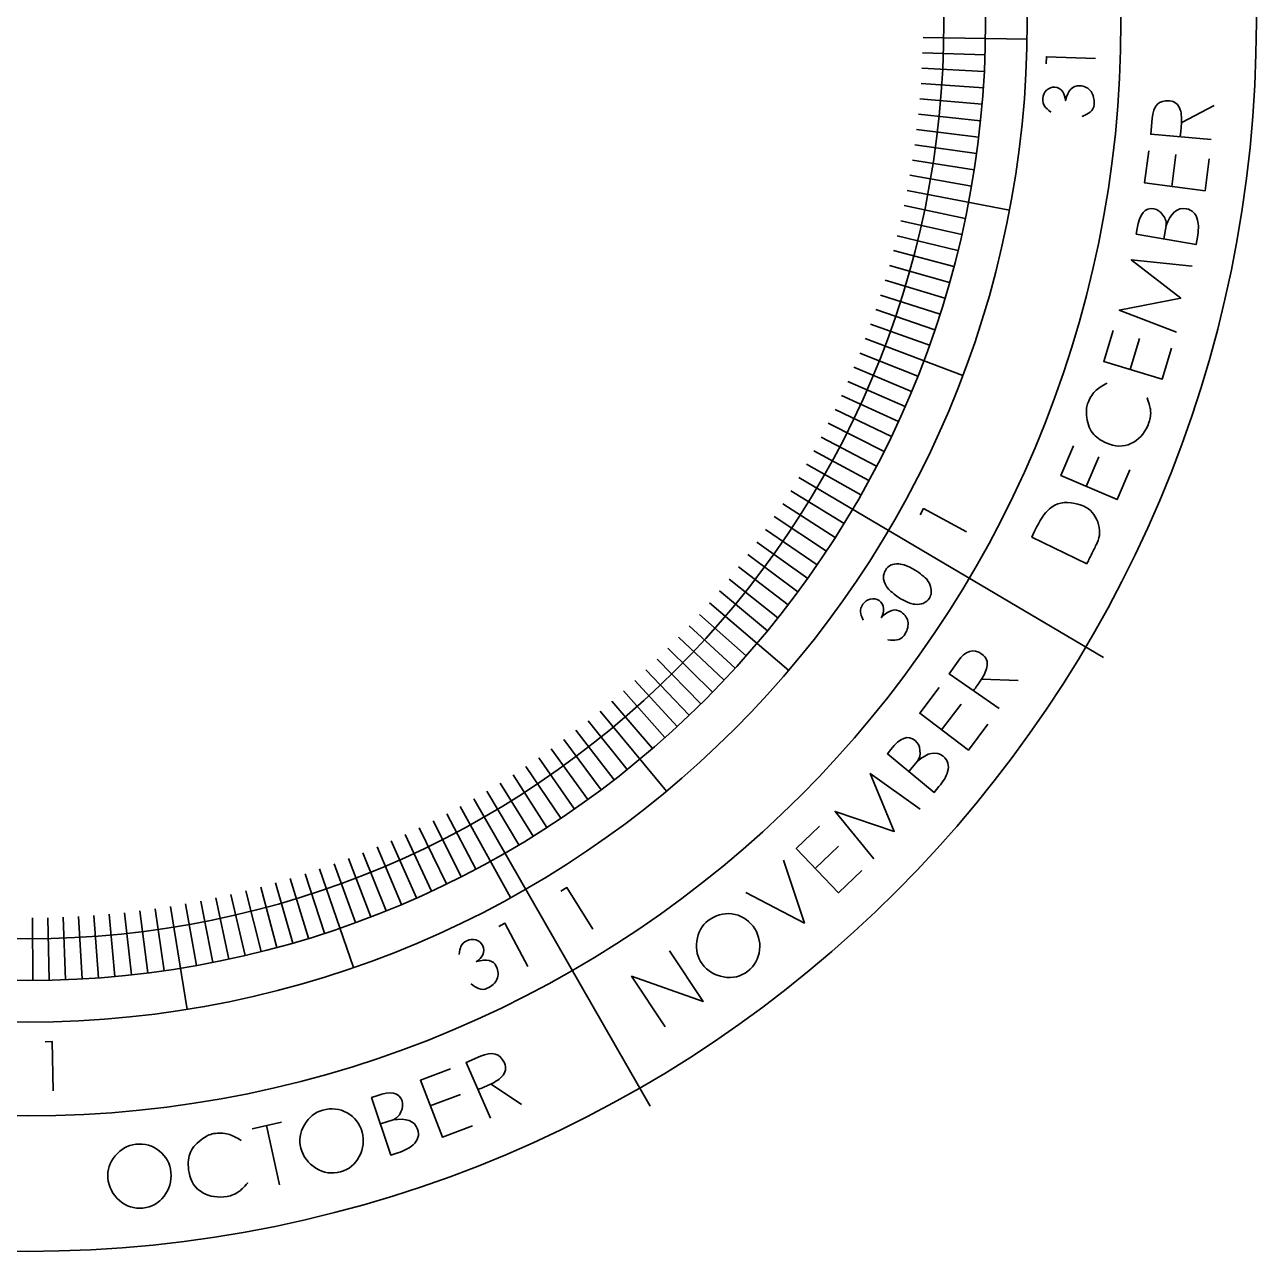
# Model space of a CAD drawing. Header units: inches. Extents: x 1 to 7, y 1 to 7.
# Drawn here: x 3.993 to 6.95, y 1.05 to 3.994 of the extents above; entities that cross this region are included whole.
import ezdxf

# ---------------------------------------------------------------- set-up
doc = ezdxf.new("R2010")
doc.units = ezdxf.units.IN
doc.header["$MEASUREMENT"] = 0
doc.layers.add('Layer 1', color=7, linetype='Continuous')

# ---------------------------------------------------------------- blocks, each defined once
blk = doc.blocks.new('block 58')
at = {"layer": 'Layer 1', "color": 1, "lineweight": 35, "true_color": 0xff0000}
blk.add_lwpolyline([(4.0419, 1.5528), (4.0591, 1.5532), (4.0618, 1.4355)], dxfattribs=at)
blk = doc.blocks.new('block 57')
at = {"layer": 'Layer 1'}
blk.add_blockref('block 58', (0, 0), dxfattribs=at)
blk = doc.blocks.new('block 60')
at = {"layer": 'Layer 1', "color": 1, "lineweight": 35, "true_color": 0xff0000}
blk.add_lwpolyline([(5.131, 1.8295), (5.1462, 1.8375), (5.2013, 1.7335)], dxfattribs=at)
blk = doc.blocks.new('block 59')
at = {"layer": 'Layer 1'}
blk.add_blockref('block 60', (0, 0), dxfattribs=at)
blk = doc.blocks.new('block 62')
at = {"layer": 'Layer 1', "color": 1, "lineweight": 35, "true_color": 0xff0000}
blk.add_open_spline([(5.0363, 1.7621), (5.0363, 1.7621), (5.0363, 1.7621), (5.0363, 1.7621), (5.0374, 1.7713), (5.0387, 1.7778), (5.0404, 1.7815), (5.0404, 1.7815), (5.0404, 1.7815), (5.0404, 1.7815), (5.0404, 1.7815), (5.0404, 1.7815), (5.0404, 1.7815), (5.043, 1.7874), (5.0478, 1.792), (5.0547, 1.7953), (5.0547, 1.7953), (5.0547, 1.7953), (5.0547, 1.7953), (5.0547, 1.7953), (5.0547, 1.7953), (5.0547, 1.7953), (5.0616, 1.7986), (5.0689, 1.7993), (5.0763, 1.7972), (5.0763, 1.7972), (5.0763, 1.7972), (5.0763, 1.7972), (5.0763, 1.7972), (5.0763, 1.7972), (5.0763, 1.7972), (5.084, 1.795), (5.0895, 1.7904), (5.0929, 1.7835), (5.0929, 1.7835), (5.0929, 1.7835), (5.0929, 1.7835), (5.0929, 1.7835), (5.0929, 1.7835), (5.0929, 1.7835), (5.0962, 1.7765), (5.0961, 1.7693), (5.0926, 1.7618), (5.0926, 1.7618), (5.0926, 1.7618), (5.0926, 1.7618), (5.0926, 1.7618), (5.0926, 1.7618), (5.0926, 1.7618), (5.0895, 1.7553), (5.0845, 1.7498), (5.0775, 1.7453), (5.0775, 1.7453), (5.0775, 1.7453), (5.0775, 1.7453), (5.0775, 1.7453), (5.0775, 1.7453), (5.0775, 1.7453), (5.1023, 1.7525), (5.1182, 1.7487), (5.1253, 1.7339), (5.1253, 1.7339), (5.1253, 1.7339), (5.1253, 1.7339), (5.1253, 1.7339), (5.1253, 1.7339), (5.1253, 1.7339), (5.1307, 1.7226), (5.1312, 1.7122), (5.1268, 1.7027), (5.1268, 1.7027), (5.1268, 1.7027), (5.1268, 1.7027), (5.1268, 1.7027), (5.1268, 1.7027), (5.1268, 1.7027), (5.1228, 1.6938), (5.115, 1.6867), (5.1036, 1.6812), (5.1036, 1.6812), (5.1036, 1.6812), (5.1036, 1.6812), (5.1036, 1.6812), (5.1036, 1.6812), (5.1036, 1.6812), (5.0971, 1.6781), (5.0902, 1.6778), (5.0829, 1.6805), (5.0829, 1.6805), (5.0829, 1.6805), (5.0829, 1.6805), (5.0829, 1.6805), (5.0829, 1.6805), (5.0829, 1.6805), (5.0781, 1.6823), (5.072, 1.686), (5.0648, 1.6916), (5.0648, 1.6916), (5.0648, 1.6916), (5.0648, 1.6916)], degree=3, knots=[0, 0, 0, 0, 1, 1, 1, 2, 2, 2, 3, 3, 3, 4, 4, 4, 5, 5, 5, 6, 6, 6, 7, 7, 7, 8, 8, 8, 9, 9, 9, 10, 10, 10, 11, 11, 11, 12, 12, 12, 13, 13, 13, 14, 14, 14, 15, 15, 15, 16, 16, 16, 17, 17, 17, 18, 18, 18, 19, 19, 19, 20, 20, 20, 21, 21, 21, 22, 22, 22, 23, 23, 23, 24, 24, 24, 25, 25, 25, 26, 26, 26, 27, 27, 27, 28, 28, 28, 29, 29, 29, 30, 30, 30, 31, 31, 31, 32, 32, 32, 33, 33, 33, 33], dxfattribs=at)
blk = doc.blocks.new('block 61')
at = {"layer": 'Layer 1'}
blk.add_blockref('block 62', (0, 0), dxfattribs=at)
blk = doc.blocks.new('block 64')
at = {"layer": 'Layer 1', "color": 1, "lineweight": 35, "true_color": 0xff0000}
blk.add_lwpolyline([(5.2801, 1.9139), (5.2947, 1.923), (5.3569, 1.8231)], dxfattribs=at)
blk = doc.blocks.new('block 63')
at = {"layer": 'Layer 1'}
blk.add_blockref('block 64', (0, 0), dxfattribs=at)
blk = doc.blocks.new('block 66')
at = {"layer": 'Layer 1', "color": 1, "lineweight": 35, "true_color": 0xff0000}
blk.add_open_spline([(6.1497, 2.6049), (6.1497, 2.6049), (6.1497, 2.6049), (6.1497, 2.6049), (6.1446, 2.6027), (6.1381, 2.6019), (6.13, 2.6026), (6.13, 2.6026), (6.13, 2.6026), (6.13, 2.6026), (6.13, 2.6026), (6.13, 2.6026), (6.13, 2.6026), (6.1257, 2.6029), (6.1216, 2.6038), (6.1177, 2.6054), (6.1177, 2.6054), (6.1177, 2.6054), (6.1177, 2.6054), (6.1177, 2.6054), (6.1177, 2.6054), (6.1177, 2.6054), (6.1169, 2.6057), (6.113, 2.6075), (6.106, 2.6108), (6.106, 2.6108), (6.106, 2.6108), (6.106, 2.6108), (6.106, 2.6108), (6.106, 2.6108), (6.106, 2.6108), (6.0969, 2.615), (6.0885, 2.6204), (6.0807, 2.6269), (6.0807, 2.6269), (6.0807, 2.6269), (6.0807, 2.6269), (6.0807, 2.6269), (6.0807, 2.6269), (6.0807, 2.6269), (6.0739, 2.6326), (6.0701, 2.6358), (6.0693, 2.6366), (6.0693, 2.6366), (6.0693, 2.6366), (6.0693, 2.6366), (6.0693, 2.6366), (6.0693, 2.6366), (6.0693, 2.6366), (6.0657, 2.6401), (6.0628, 2.644), (6.0605, 2.6485), (6.0605, 2.6485), (6.0605, 2.6485), (6.0605, 2.6485), (6.0605, 2.6485), (6.0605, 2.6485), (6.0605, 2.6485), (6.0583, 2.6528), (6.0568, 2.656), (6.0561, 2.6579), (6.0561, 2.6579), (6.0561, 2.6579), (6.0561, 2.6579), (6.0561, 2.6579), (6.0561, 2.6579), (6.0561, 2.6579), (6.0551, 2.6611), (6.0546, 2.6644), (6.0547, 2.668), (6.0547, 2.668), (6.0547, 2.668), (6.0547, 2.668), (6.0547, 2.668), (6.0547, 2.668), (6.0547, 2.668), (6.055, 2.6736), (6.0565, 2.6789), (6.0594, 2.6839), (6.0594, 2.6839), (6.0594, 2.6839), (6.0594, 2.6839), (6.0594, 2.6839), (6.0594, 2.6839), (6.0594, 2.6839), (6.063, 2.69), (6.0676, 2.6944), (6.0734, 2.6972), (6.0734, 2.6972), (6.0734, 2.6972), (6.0734, 2.6972), (6.0734, 2.6972), (6.0734, 2.6972), (6.0734, 2.6972), (6.0777, 2.6992), (6.0838, 2.7001), (6.0916, 2.6997), (6.0916, 2.6997), (6.0916, 2.6997), (6.0916, 2.6997), (6.0916, 2.6997), (6.0916, 2.6997), (6.0916, 2.6997), (6.096, 2.6995), (6.1022, 2.698), (6.11, 2.6951), (6.11, 2.6951), (6.11, 2.6951), (6.11, 2.6951), (6.11, 2.6951), (6.11, 2.6951), (6.11, 2.6951), (6.1146, 2.6935), (6.1209, 2.6902), (6.1291, 2.6853), (6.1291, 2.6853), (6.1291, 2.6853), (6.1291, 2.6853), (6.1291, 2.6853), (6.1291, 2.6853), (6.1291, 2.6853), (6.1367, 2.6809), (6.1427, 2.6767), (6.1472, 2.6729), (6.1472, 2.6729), (6.1472, 2.6729), (6.1472, 2.6729), (6.1472, 2.6729), (6.1472, 2.6729), (6.1472, 2.6729), (6.1533, 2.6679), (6.1576, 2.6639), (6.1599, 2.6611), (6.1599, 2.6611), (6.1599, 2.6611), (6.1599, 2.6611), (6.1599, 2.6611), (6.1599, 2.6611), (6.1599, 2.6611), (6.1635, 2.6568), (6.1661, 2.6516), (6.1677, 2.6456), (6.1677, 2.6456), (6.1677, 2.6456), (6.1677, 2.6456), (6.1677, 2.6456), (6.1677, 2.6456), (6.1677, 2.6456), (6.1694, 2.64), (6.17, 2.6351), (6.1695, 2.6311), (6.1695, 2.6311), (6.1695, 2.6311), (6.1695, 2.6311), (6.1695, 2.6311), (6.1695, 2.6311), (6.1695, 2.6311), (6.169, 2.6258), (6.1674, 2.6212), (6.1649, 2.6173), (6.1649, 2.6173), (6.1649, 2.6173), (6.1649, 2.6173), (6.1649, 2.6173), (6.1649, 2.6173), (6.1649, 2.6173), (6.1617, 2.6122), (6.1566, 2.6081), (6.1497, 2.6049)], degree=3, knots=[0, 0, 0, 0, 1, 1, 1, 2, 2, 2, 3, 3, 3, 4, 4, 4, 5, 5, 5, 6, 6, 6, 7, 7, 7, 8, 8, 8, 9, 9, 9, 10, 10, 10, 11, 11, 11, 12, 12, 12, 13, 13, 13, 14, 14, 14, 15, 15, 15, 16, 16, 16, 17, 17, 17, 18, 18, 18, 19, 19, 19, 20, 20, 20, 21, 21, 21, 22, 22, 22, 23, 23, 23, 24, 24, 24, 25, 25, 25, 26, 26, 26, 27, 27, 27, 28, 28, 28, 29, 29, 29, 30, 30, 30, 31, 31, 31, 32, 32, 32, 33, 33, 33, 34, 34, 34, 35, 35, 35, 36, 36, 36, 37, 37, 37, 38, 38, 38, 39, 39, 39, 40, 40, 40, 41, 41, 41, 42, 42, 42, 43, 43, 43, 44, 44, 44, 45, 45, 45, 46, 46, 46, 47, 47, 47, 48, 48, 48, 49, 49, 49, 50, 50, 50, 51, 51, 51, 52, 52, 52, 53, 53, 53, 54, 54, 54, 55, 55, 55, 56, 56, 56, 56], dxfattribs=at)
blk = doc.blocks.new('block 65')
at = {"layer": 'Layer 1'}
blk.add_blockref('block 66', (0, 0), dxfattribs=at)
blk = doc.blocks.new('block 68')
at = {"layer": 'Layer 1', "color": 1, "lineweight": 35, "true_color": 0xff0000}
blk.add_open_spline([(6.0057, 2.5649), (6.0057, 2.5649), (6.0057, 2.5649), (6.0057, 2.5649), (6.0021, 2.5735), (6.0001, 2.5798), (5.9997, 2.5839), (5.9997, 2.5839), (5.9997, 2.5839), (5.9997, 2.5839), (5.9997, 2.5839), (5.9997, 2.5839), (5.9997, 2.5839), (5.999, 2.5903), (6.0009, 2.5966), (6.0053, 2.6029), (6.0053, 2.6029), (6.0053, 2.6029), (6.0053, 2.6029), (6.0053, 2.6029), (6.0053, 2.6029), (6.0053, 2.6029), (6.0097, 2.6093), (6.0157, 2.6134), (6.0232, 2.6152), (6.0232, 2.6152), (6.0232, 2.6152), (6.0232, 2.6152), (6.0232, 2.6152), (6.0232, 2.6152), (6.0232, 2.6152), (6.031, 2.6171), (6.038, 2.6159), (6.0443, 2.6115), (6.0443, 2.6115), (6.0443, 2.6115), (6.0443, 2.6115), (6.0443, 2.6115), (6.0443, 2.6115), (6.0443, 2.6115), (6.0507, 2.607), (6.0542, 2.6007), (6.0547, 2.5925), (6.0547, 2.5925), (6.0547, 2.5925), (6.0547, 2.5925), (6.0547, 2.5925), (6.0547, 2.5925), (6.0547, 2.5925), (6.0553, 2.5853), (6.0537, 2.578), (6.0499, 2.5707), (6.0499, 2.5707), (6.0499, 2.5707), (6.0499, 2.5707), (6.0499, 2.5707), (6.0499, 2.5707), (6.0499, 2.5707), (6.0678, 2.5892), (6.0835, 2.5937), (6.097, 2.5843), (6.097, 2.5843), (6.097, 2.5843), (6.097, 2.5843), (6.097, 2.5843), (6.097, 2.5843), (6.097, 2.5843), (6.1073, 2.5772), (6.1128, 2.5684), (6.1137, 2.558), (6.1137, 2.558), (6.1137, 2.558), (6.1137, 2.558), (6.1137, 2.558), (6.1137, 2.558), (6.1137, 2.558), (6.1146, 2.5483), (6.1114, 2.5382), (6.1041, 2.5278), (6.1041, 2.5278), (6.1041, 2.5278), (6.1041, 2.5278), (6.1041, 2.5278), (6.1041, 2.5278), (6.1041, 2.5278), (6.1, 2.5219), (6.0941, 2.5183), (6.0865, 2.517), (6.0865, 2.517), (6.0865, 2.517), (6.0865, 2.517), (6.0865, 2.517), (6.0865, 2.517), (6.0865, 2.517), (6.0814, 2.5162), (6.0743, 2.5164), (6.0653, 2.5177), (6.0653, 2.5177), (6.0653, 2.5177), (6.0653, 2.5177)], degree=3, knots=[0, 0, 0, 0, 1, 1, 1, 2, 2, 2, 3, 3, 3, 4, 4, 4, 5, 5, 5, 6, 6, 6, 7, 7, 7, 8, 8, 8, 9, 9, 9, 10, 10, 10, 11, 11, 11, 12, 12, 12, 13, 13, 13, 14, 14, 14, 15, 15, 15, 16, 16, 16, 17, 17, 17, 18, 18, 18, 19, 19, 19, 20, 20, 20, 21, 21, 21, 22, 22, 22, 23, 23, 23, 24, 24, 24, 25, 25, 25, 26, 26, 26, 27, 27, 27, 28, 28, 28, 29, 29, 29, 30, 30, 30, 31, 31, 31, 32, 32, 32, 33, 33, 33, 33], dxfattribs=at)
blk = doc.blocks.new('block 67')
at = {"layer": 'Layer 1'}
blk.add_blockref('block 68', (0, 0), dxfattribs=at)
blk = doc.blocks.new('block 70')
at = {"layer": 'Layer 1', "color": 1, "lineweight": 35, "true_color": 0xff0000}
blk.add_lwpolyline([(6.1428, 2.8173), (6.1511, 2.8324), (6.2544, 2.7762)], dxfattribs=at)
blk = doc.blocks.new('block 69')
at = {"layer": 'Layer 1'}
blk.add_blockref('block 70', (0, 0), dxfattribs=at)
blk = doc.blocks.new('block 72')
at = {"layer": 'Layer 1', "color": 1, "lineweight": 35, "true_color": 0xff0000}
blk.add_lwpolyline([(6.4455, 3.8996), (6.4461, 3.9167), (6.5637, 3.9126)], dxfattribs=at)
blk = doc.blocks.new('block 71')
at = {"layer": 'Layer 1'}
blk.add_blockref('block 72', (0, 0), dxfattribs=at)
blk = doc.blocks.new('block 74')
at = {"layer": 'Layer 1', "color": 1, "lineweight": 35, "true_color": 0xff0000}
blk.add_open_spline([(6.4567, 3.7838), (6.4567, 3.7838), (6.4567, 3.7838), (6.4567, 3.7838), (6.4492, 3.7894), (6.4443, 3.7938), (6.4419, 3.7971), (6.4419, 3.7971), (6.4419, 3.7971), (6.4419, 3.7971), (6.4419, 3.7971), (6.4419, 3.7971), (6.4419, 3.7971), (6.4381, 3.8023), (6.4365, 3.8087), (6.4371, 3.8163), (6.4371, 3.8163), (6.4371, 3.8163), (6.4371, 3.8163), (6.4371, 3.8163), (6.4371, 3.8163), (6.4371, 3.8163), (6.4376, 3.824), (6.4407, 3.8306), (6.4462, 3.836), (6.4462, 3.836), (6.4462, 3.836), (6.4462, 3.836), (6.4462, 3.836), (6.4462, 3.836), (6.4462, 3.836), (6.452, 3.8416), (6.4587, 3.8441), (6.4663, 3.8435), (6.4663, 3.8435), (6.4663, 3.8435), (6.4663, 3.8435), (6.4663, 3.8435), (6.4663, 3.8435), (6.4663, 3.8435), (6.4741, 3.843), (6.4803, 3.8393), (6.485, 3.8325), (6.485, 3.8325), (6.485, 3.8325), (6.485, 3.8325), (6.485, 3.8325), (6.485, 3.8325), (6.485, 3.8325), (6.4891, 3.8266), (6.4914, 3.8195), (6.4918, 3.8112), (6.4918, 3.8112), (6.4918, 3.8112), (6.4918, 3.8112), (6.4918, 3.8112), (6.4918, 3.8112), (6.4918, 3.8112), (6.4979, 3.8363), (6.5091, 3.8482), (6.5255, 3.847), (6.5255, 3.847), (6.5255, 3.847), (6.5255, 3.847), (6.5255, 3.847), (6.5255, 3.847), (6.5255, 3.847), (6.538, 3.846), (6.5472, 3.8413), (6.5533, 3.8328), (6.5533, 3.8328), (6.5533, 3.8328), (6.5533, 3.8328), (6.5533, 3.8328), (6.5533, 3.8328), (6.5533, 3.8328), (6.559, 3.8248), (6.5613, 3.8146), (6.5604, 3.8019), (6.5604, 3.8019), (6.5604, 3.8019), (6.5604, 3.8019), (6.5604, 3.8019), (6.5604, 3.8019), (6.5604, 3.8019), (6.5598, 3.7947), (6.5566, 3.7886), (6.5507, 3.7836), (6.5507, 3.7836), (6.5507, 3.7836), (6.5507, 3.7836), (6.5507, 3.7836), (6.5507, 3.7836), (6.5507, 3.7836), (6.5467, 3.7803), (6.5405, 3.7769), (6.5321, 3.7734), (6.5321, 3.7734), (6.5321, 3.7734), (6.5321, 3.7734)], degree=3, knots=[0, 0, 0, 0, 1, 1, 1, 2, 2, 2, 3, 3, 3, 4, 4, 4, 5, 5, 5, 6, 6, 6, 7, 7, 7, 8, 8, 8, 9, 9, 9, 10, 10, 10, 11, 11, 11, 12, 12, 12, 13, 13, 13, 14, 14, 14, 15, 15, 15, 16, 16, 16, 17, 17, 17, 18, 18, 18, 19, 19, 19, 20, 20, 20, 21, 21, 21, 22, 22, 22, 23, 23, 23, 24, 24, 24, 25, 25, 25, 26, 26, 26, 27, 27, 27, 28, 28, 28, 29, 29, 29, 30, 30, 30, 31, 31, 31, 32, 32, 32, 33, 33, 33, 33], dxfattribs=at)
blk = doc.blocks.new('block 73')
at = {"layer": 'Layer 1'}
blk.add_blockref('block 74', (0, 0), dxfattribs=at)
blk = doc.blocks.new('block 178')
at = {"layer": 'Layer 1', "color": 1, "lineweight": 35, "true_color": 0xff0000}
blk.add_open_spline([(4.1928, 1.2259), (4.1928, 1.2259), (4.1928, 1.2259), (4.1928, 1.2259), (4.1909, 1.245), (4.1968, 1.2628), (4.2105, 1.2793), (4.2105, 1.2793), (4.2105, 1.2793), (4.2105, 1.2793), (4.2105, 1.2793), (4.2105, 1.2793), (4.2105, 1.2793), (4.2242, 1.2958), (4.2406, 1.305), (4.2597, 1.3069), (4.2597, 1.3069), (4.2597, 1.3069), (4.2597, 1.3069), (4.2597, 1.3069), (4.2597, 1.3069), (4.2597, 1.3069), (4.2815, 1.309), (4.3004, 1.3036), (4.3167, 1.2908), (4.3167, 1.2908), (4.3167, 1.2908), (4.3167, 1.2908), (4.3167, 1.2908), (4.3167, 1.2908), (4.3167, 1.2908), (4.3329, 1.2779), (4.342, 1.2606), (4.3441, 1.239), (4.3441, 1.239), (4.3441, 1.239), (4.3441, 1.239), (4.3441, 1.239), (4.3441, 1.239), (4.3441, 1.239), (4.3462, 1.2181), (4.3407, 1.1993), (4.3278, 1.1824), (4.3278, 1.1824), (4.3278, 1.1824), (4.3278, 1.1824), (4.3278, 1.1824), (4.3278, 1.1824), (4.3278, 1.1824), (4.3146, 1.1653), (4.2977, 1.1558), (4.277, 1.1538), (4.277, 1.1538), (4.277, 1.1538), (4.277, 1.1538), (4.277, 1.1538), (4.277, 1.1538), (4.277, 1.1538), (4.2556, 1.1517), (4.2367, 1.1579), (4.2202, 1.1725), (4.2202, 1.1725), (4.2202, 1.1725), (4.2202, 1.1725), (4.2202, 1.1725), (4.2202, 1.1725), (4.2202, 1.1725), (4.204, 1.1867), (4.1949, 1.2045), (4.1928, 1.2259)], degree=3, knots=[0, 0, 0, 0, 1, 1, 1, 2, 2, 2, 3, 3, 3, 4, 4, 4, 5, 5, 5, 6, 6, 6, 7, 7, 7, 8, 8, 8, 9, 9, 9, 10, 10, 10, 11, 11, 11, 12, 12, 12, 13, 13, 13, 14, 14, 14, 15, 15, 15, 16, 16, 16, 17, 17, 17, 18, 18, 18, 19, 19, 19, 20, 20, 20, 21, 21, 21, 22, 22, 22, 23, 23, 23, 23], dxfattribs=at)
blk = doc.blocks.new('block 177')
at = {"layer": 'Layer 1'}
blk.add_blockref('block 178', (0, 0), dxfattribs=at)
blk = doc.blocks.new('block 180')
at = {"layer": 'Layer 1', "color": 1, "lineweight": 35, "true_color": 0xff0000}
blk.add_open_spline([(4.5287, 1.2141), (4.5287, 1.2141), (4.5287, 1.2141), (4.5287, 1.2141), (4.5186, 1.2033), (4.5114, 1.1964), (4.5071, 1.1933), (4.5071, 1.1933), (4.5071, 1.1933), (4.5071, 1.1933), (4.5071, 1.1933), (4.5071, 1.1933), (4.5071, 1.1933), (4.4992, 1.1874), (4.49, 1.1836), (4.4794, 1.1819), (4.4794, 1.1819), (4.4794, 1.1819), (4.4794, 1.1819), (4.4794, 1.1819), (4.4794, 1.1819), (4.4794, 1.1819), (4.4571, 1.1782), (4.4375, 1.1811), (4.4206, 1.1907), (4.4206, 1.1907), (4.4206, 1.1907), (4.4206, 1.1907), (4.4206, 1.1907), (4.4206, 1.1907), (4.4206, 1.1907), (4.4023, 1.2011), (4.3913, 1.2173), (4.3877, 1.2394), (4.3877, 1.2394), (4.3877, 1.2394), (4.3877, 1.2394), (4.3877, 1.2394), (4.3877, 1.2394), (4.3877, 1.2394), (4.3847, 1.257), (4.3853, 1.2717), (4.3895, 1.2834), (4.3895, 1.2834), (4.3895, 1.2834), (4.3895, 1.2834), (4.3895, 1.2834), (4.3895, 1.2834), (4.3895, 1.2834), (4.3938, 1.2958), (4.4029, 1.3073), (4.4167, 1.3178), (4.4167, 1.3178), (4.4167, 1.3178), (4.4167, 1.3178), (4.4167, 1.3178), (4.4167, 1.3178), (4.4167, 1.3178), (4.4276, 1.326), (4.4375, 1.3309), (4.4466, 1.3324), (4.4466, 1.3324), (4.4466, 1.3324), (4.4466, 1.3324), (4.4466, 1.3324), (4.4466, 1.3324), (4.4466, 1.3324), (4.4592, 1.3345), (4.4708, 1.3341), (4.4813, 1.3312), (4.4813, 1.3312), (4.4813, 1.3312), (4.4813, 1.3312), (4.4813, 1.3312), (4.4813, 1.3312), (4.4813, 1.3312), (4.4906, 1.3287), (4.501, 1.3237), (4.5125, 1.3161), (4.5125, 1.3161), (4.5125, 1.3161), (4.5125, 1.3161)], degree=3, knots=[0, 0, 0, 0, 1, 1, 1, 2, 2, 2, 3, 3, 3, 4, 4, 4, 5, 5, 5, 6, 6, 6, 7, 7, 7, 8, 8, 8, 9, 9, 9, 10, 10, 10, 11, 11, 11, 12, 12, 12, 13, 13, 13, 14, 14, 14, 15, 15, 15, 16, 16, 16, 17, 17, 17, 18, 18, 18, 19, 19, 19, 20, 20, 20, 21, 21, 21, 22, 22, 22, 23, 23, 23, 24, 24, 24, 25, 25, 25, 26, 26, 26, 27, 27, 27, 27], dxfattribs=at)
blk = doc.blocks.new('block 179')
at = {"layer": 'Layer 1'}
blk.add_blockref('block 180', (0, 0), dxfattribs=at)
blk = doc.blocks.new('block 182')
at = {"layer": 'Layer 1', "color": 1, "lineweight": 35, "true_color": 0xff0000}
for points in [[(4.539, 1.3443), (4.6098, 1.3596)], [(4.6045, 1.2093), (4.5736, 1.3518)]]:
    blk.add_lwpolyline(points, dxfattribs=at)
blk = doc.blocks.new('block 181')
at = {"layer": 'Layer 1'}
blk.add_blockref('block 182', (0, 0), dxfattribs=at)
blk = doc.blocks.new('block 184')
at = {"layer": 'Layer 1', "color": 1, "lineweight": 35, "true_color": 0xff0000}
blk.add_open_spline([(4.6561, 1.2978), (4.6561, 1.2978), (4.6561, 1.2978), (4.6561, 1.2978), (4.6511, 1.3163), (4.6539, 1.3348), (4.6646, 1.3534), (4.6646, 1.3534), (4.6646, 1.3534), (4.6646, 1.3534), (4.6646, 1.3534), (4.6646, 1.3534), (4.6646, 1.3534), (4.6753, 1.3719), (4.6899, 1.3837), (4.7085, 1.3888), (4.7085, 1.3888), (4.7085, 1.3888), (4.7085, 1.3888), (4.7085, 1.3888), (4.7085, 1.3888), (4.7085, 1.3888), (4.7296, 1.3945), (4.7492, 1.3924), (4.7673, 1.3825), (4.7673, 1.3825), (4.7673, 1.3825), (4.7673, 1.3825), (4.7673, 1.3825), (4.7673, 1.3825), (4.7673, 1.3825), (4.7855, 1.3725), (4.7974, 1.357), (4.8031, 1.336), (4.8031, 1.336), (4.8031, 1.336), (4.8031, 1.336), (4.8031, 1.336), (4.8031, 1.336), (4.8031, 1.336), (4.8086, 1.3158), (4.8064, 1.2963), (4.7965, 1.2776), (4.7965, 1.2776), (4.7965, 1.2776), (4.7965, 1.2776), (4.7965, 1.2776), (4.7965, 1.2776), (4.7965, 1.2776), (4.7864, 1.2585), (4.7713, 1.2462), (4.7512, 1.2407), (4.7512, 1.2407), (4.7512, 1.2407), (4.7512, 1.2407), (4.7512, 1.2407), (4.7512, 1.2407), (4.7512, 1.2407), (4.7305, 1.2351), (4.7108, 1.2381), (4.6921, 1.2496), (4.6921, 1.2496), (4.6921, 1.2496), (4.6921, 1.2496), (4.6921, 1.2496), (4.6921, 1.2496), (4.6921, 1.2496), (4.6737, 1.2609), (4.6617, 1.277), (4.6561, 1.2978)], degree=3, knots=[0, 0, 0, 0, 1, 1, 1, 2, 2, 2, 3, 3, 3, 4, 4, 4, 5, 5, 5, 6, 6, 6, 7, 7, 7, 8, 8, 8, 9, 9, 9, 10, 10, 10, 11, 11, 11, 12, 12, 12, 13, 13, 13, 14, 14, 14, 15, 15, 15, 16, 16, 16, 17, 17, 17, 18, 18, 18, 19, 19, 19, 20, 20, 20, 21, 21, 21, 22, 22, 22, 23, 23, 23, 23], dxfattribs=at)
blk = doc.blocks.new('block 183')
at = {"layer": 'Layer 1'}
blk.add_blockref('block 184', (0, 0), dxfattribs=at)
blk = doc.blocks.new('block 186')
at = {"layer": 'Layer 1', "color": 1, "lineweight": 35, "true_color": 0xff0000}
blk.add_open_spline([(4.8766, 1.3654), (4.8766, 1.3654), (4.8766, 1.3654), (4.8766, 1.3654), (4.9097, 1.3706), (4.9296, 1.3631), (4.9364, 1.3428), (4.9364, 1.3428), (4.9364, 1.3428), (4.9364, 1.3428), (4.9364, 1.3428), (4.9364, 1.3428), (4.9364, 1.3428), (4.9411, 1.3289), (4.9374, 1.3165), (4.9255, 1.3056), (4.9255, 1.3056), (4.9255, 1.3056), (4.9255, 1.3056), (4.9255, 1.3056), (4.9255, 1.3056), (4.9255, 1.3056), (4.9169, 1.2977), (4.9047, 1.2914), (4.8891, 1.2864), (4.8891, 1.2864), (4.8891, 1.2864), (4.8891, 1.2864), (4.8891, 1.2864), (4.8721, 1.281), (4.8721, 1.281), (4.8721, 1.281), (4.8258, 1.419), (4.8258, 1.419), (4.8258, 1.419), (4.8383, 1.4234), (4.8383, 1.4234), (4.8383, 1.4234), (4.8383, 1.4234), (4.8383, 1.4234), (4.872, 1.4355), (4.8922, 1.4313), (4.8991, 1.4108), (4.8991, 1.4108), (4.8991, 1.4108), (4.8991, 1.4108), (4.8991, 1.4108), (4.8991, 1.4108), (4.8991, 1.4108), (4.9018, 1.4027), (4.9009, 1.3939), (4.8965, 1.3844), (4.8965, 1.3844), (4.8965, 1.3844), (4.8965, 1.3844), (4.8965, 1.3844), (4.8965, 1.3844), (4.8965, 1.3844), (4.892, 1.3747), (4.8857, 1.3685), (4.8776, 1.3658), (4.8776, 1.3658), (4.8776, 1.3658), (4.8776, 1.3658), (4.8776, 1.3658), (4.8472, 1.3556), (4.8472, 1.3556)], degree=3, knots=[0, 0, 0, 0, 1, 1, 1, 2, 2, 2, 3, 3, 3, 4, 4, 4, 5, 5, 5, 6, 6, 6, 7, 7, 7, 8, 8, 8, 9, 9, 9, 10, 10, 10, 11, 11, 11, 12, 12, 12, 13, 13, 13, 14, 14, 14, 15, 15, 15, 16, 16, 16, 17, 17, 17, 18, 18, 18, 19, 19, 19, 20, 20, 20, 21, 21, 21, 22, 22, 22, 22], dxfattribs=at)
blk = doc.blocks.new('block 185')
at = {"layer": 'Layer 1'}
blk.add_blockref('block 186', (0, 0), dxfattribs=at)
blk = doc.blocks.new('block 188')
at = {"layer": 'Layer 1', "color": 1, "lineweight": 35, "true_color": 0xff0000}
for points in [[(5.068, 1.3514), (4.9958, 1.3236), (4.9431, 1.4604), (5.0153, 1.4882)], [(5.039, 1.4266), (4.9668, 1.3988)]]:
    blk.add_lwpolyline(points, dxfattribs=at)
blk = doc.blocks.new('block 187')
at = {"layer": 'Layer 1'}
blk.add_blockref('block 188', (0, 0), dxfattribs=at)
blk = doc.blocks.new('block 190')
at = {"layer": 'Layer 1', "color": 1, "lineweight": 35, "true_color": 0xff0000}
blk.add_lwpolyline([(5.1856, 1.4024), (5.113, 1.4513)], dxfattribs=at)
blk.add_open_spline([(5.1114, 1.3694), (5.1114, 1.3694), (5.0528, 1.503), (5.0528, 1.503), (5.0528, 1.503), (5.0871, 1.518), (5.0871, 1.518), (5.0871, 1.518), (5.0871, 1.518), (5.0871, 1.518), (5.1154, 1.5304), (5.1346, 1.5251), (5.1447, 1.502), (5.1447, 1.502), (5.1447, 1.502), (5.1447, 1.502), (5.1447, 1.502), (5.1447, 1.502), (5.1447, 1.502), (5.15, 1.4899), (5.1479, 1.4788), (5.1382, 1.4687), (5.1382, 1.4687), (5.1382, 1.4687), (5.1382, 1.4687), (5.1382, 1.4687), (5.1382, 1.4687), (5.1382, 1.4687), (5.1314, 1.4616), (5.12, 1.4546), (5.1042, 1.4477), (5.1042, 1.4477), (5.1042, 1.4477), (5.1042, 1.4477), (5.1042, 1.4477), (5.1042, 1.4477), (5.1042, 1.4477), (5.1012, 1.4463), (5.097, 1.4446), (5.0918, 1.4425), (5.0918, 1.4425), (5.0918, 1.4425), (5.0918, 1.4425), (5.0918, 1.4425), (5.0918, 1.4425), (5.0918, 1.4425), (5.0866, 1.4403), (5.0831, 1.4389), (5.0813, 1.4381), (5.0813, 1.4381), (5.0813, 1.4381), (5.0813, 1.4381)], degree=3, knots=[0, 0, 0, 0, 1, 1, 1, 2, 2, 2, 3, 3, 3, 4, 4, 4, 5, 5, 5, 6, 6, 6, 7, 7, 7, 8, 8, 8, 9, 9, 9, 10, 10, 10, 11, 11, 11, 12, 12, 12, 13, 13, 13, 14, 14, 14, 15, 15, 15, 16, 16, 16, 17, 17, 17, 17], dxfattribs=at)
blk = doc.blocks.new('block 189')
at = {"layer": 'Layer 1'}
blk.add_blockref('block 190', (0, 0), dxfattribs=at)
blk = doc.blocks.new('block 192')
at = {"layer": 'Layer 1', "color": 1, "lineweight": 35, "true_color": 0xff0000}
blk.add_lwpolyline([(5.5305, 1.5887), (5.45, 1.7103), (5.6219, 1.6492), (5.5414, 1.7708)], dxfattribs=at)
blk = doc.blocks.new('block 191')
at = {"layer": 'Layer 1'}
blk.add_blockref('block 192', (0, 0), dxfattribs=at)
blk = doc.blocks.new('block 194')
at = {"layer": 'Layer 1', "color": 1, "lineweight": 35, "true_color": 0xff0000}
blk.add_open_spline([(5.6196, 1.7396), (5.6196, 1.7396), (5.6196, 1.7396), (5.6196, 1.7396), (5.608, 1.7548), (5.6037, 1.7731), (5.6067, 1.7943), (5.6067, 1.7943), (5.6067, 1.7943), (5.6067, 1.7943), (5.6067, 1.7943), (5.6067, 1.7943), (5.6067, 1.7943), (5.6096, 1.8155), (5.6188, 1.832), (5.6341, 1.8436), (5.6341, 1.8436), (5.6341, 1.8436), (5.6341, 1.8436), (5.6341, 1.8436), (5.6341, 1.8436), (5.6341, 1.8436), (5.6515, 1.8568), (5.6705, 1.8622), (5.691, 1.8598), (5.691, 1.8598), (5.691, 1.8598), (5.691, 1.8598), (5.691, 1.8598), (5.691, 1.8598), (5.691, 1.8598), (5.7116, 1.8573), (5.7284, 1.8474), (5.7416, 1.8301), (5.7416, 1.8301), (5.7416, 1.8301), (5.7416, 1.8301), (5.7416, 1.8301), (5.7416, 1.8301), (5.7416, 1.8301), (5.7543, 1.8134), (5.7595, 1.7945), (5.7574, 1.7734), (5.7574, 1.7734), (5.7574, 1.7734), (5.7574, 1.7734), (5.7574, 1.7734), (5.7574, 1.7734), (5.7574, 1.7734), (5.7551, 1.7519), (5.7457, 1.7349), (5.7291, 1.7223), (5.7291, 1.7223), (5.7291, 1.7223), (5.7291, 1.7223), (5.7291, 1.7223), (5.7291, 1.7223), (5.7291, 1.7223), (5.712, 1.7093), (5.6926, 1.7047), (5.671, 1.7084), (5.671, 1.7084), (5.671, 1.7084), (5.671, 1.7084), (5.671, 1.7084), (5.671, 1.7084), (5.671, 1.7084), (5.6498, 1.712), (5.6326, 1.7224), (5.6196, 1.7396)], degree=3, knots=[0, 0, 0, 0, 1, 1, 1, 2, 2, 2, 3, 3, 3, 4, 4, 4, 5, 5, 5, 6, 6, 6, 7, 7, 7, 8, 8, 8, 9, 9, 9, 10, 10, 10, 11, 11, 11, 12, 12, 12, 13, 13, 13, 14, 14, 14, 15, 15, 15, 16, 16, 16, 17, 17, 17, 18, 18, 18, 19, 19, 19, 20, 20, 20, 21, 21, 21, 22, 22, 22, 23, 23, 23, 23], dxfattribs=at)
blk = doc.blocks.new('block 193')
at = {"layer": 'Layer 1'}
blk.add_blockref('block 194', (0, 0), dxfattribs=at)
blk = doc.blocks.new('block 196')
at = {"layer": 'Layer 1', "color": 1, "lineweight": 35, "true_color": 0xff0000}
blk.add_lwpolyline([(5.7241, 1.911), (5.865, 1.8377), (5.8144, 1.9889)], dxfattribs=at)
blk = doc.blocks.new('block 195')
at = {"layer": 'Layer 1'}
blk.add_blockref('block 196', (0, 0), dxfattribs=at)
blk = doc.blocks.new('block 198')
at = {"layer": 'Layer 1', "color": 1, "lineweight": 35, "true_color": 0xff0000}
for points in [[(6.0025, 1.9639), (5.9465, 1.9105), (5.8453, 2.0166), (5.9013, 2.07)], [(5.9468, 2.0222), (5.8908, 1.9689)]]:
    blk.add_lwpolyline(points, dxfattribs=at)
blk = doc.blocks.new('block 197')
at = {"layer": 'Layer 1'}
blk.add_blockref('block 198', (0, 0), dxfattribs=at)
blk = doc.blocks.new('block 200')
at = {"layer": 'Layer 1', "color": 1, "lineweight": 35, "true_color": 0xff0000}
blk.add_lwpolyline([(6.0318, 1.992), (5.9385, 2.1057), (6.0808, 2.0576), (6.0231, 2.1964), (6.1429, 2.111)], dxfattribs=at)
blk = doc.blocks.new('block 199')
at = {"layer": 'Layer 1'}
blk.add_blockref('block 200', (0, 0), dxfattribs=at)
blk = doc.blocks.new('block 202')
at = {"layer": 'Layer 1', "color": 1, "lineweight": 35, "true_color": 0xff0000}
blk.add_open_spline([(6.1356, 2.2256), (6.1356, 2.2256), (6.1356, 2.2256), (6.1356, 2.2256), (6.1609, 2.2474), (6.1818, 2.2515), (6.1983, 2.2379), (6.1983, 2.2379), (6.1983, 2.2379), (6.1983, 2.2379), (6.1983, 2.2379), (6.1983, 2.2379), (6.1983, 2.2379), (6.2096, 2.2285), (6.2131, 2.2161), (6.2087, 2.2006), (6.2087, 2.2006), (6.2087, 2.2006), (6.2087, 2.2006), (6.2087, 2.2006), (6.2087, 2.2006), (6.2087, 2.2006), (6.2055, 2.1893), (6.1986, 2.1775), (6.1879, 2.1651), (6.1879, 2.1651), (6.1879, 2.1651), (6.1879, 2.1651), (6.1879, 2.1651), (6.1763, 2.1514), (6.1763, 2.1514), (6.1763, 2.1514), (6.0642, 2.2442), (6.0642, 2.2442), (6.0642, 2.2442), (6.0724, 2.2546), (6.0724, 2.2546), (6.0724, 2.2546), (6.0724, 2.2546), (6.0724, 2.2546), (6.0946, 2.2826), (6.114, 2.2897), (6.1307, 2.276), (6.1307, 2.276), (6.1307, 2.276), (6.1307, 2.276), (6.1307, 2.276), (6.1307, 2.276), (6.1307, 2.276), (6.1373, 2.2705), (6.1412, 2.2626), (6.1424, 2.2522), (6.1424, 2.2522), (6.1424, 2.2522), (6.1424, 2.2522), (6.1424, 2.2522), (6.1424, 2.2522), (6.1424, 2.2522), (6.1437, 2.2415), (6.1417, 2.2329), (6.1362, 2.2263), (6.1362, 2.2263), (6.1362, 2.2263), (6.1362, 2.2263), (6.1362, 2.2263), (6.1158, 2.2017), (6.1158, 2.2017)], degree=3, knots=[0, 0, 0, 0, 1, 1, 1, 2, 2, 2, 3, 3, 3, 4, 4, 4, 5, 5, 5, 6, 6, 6, 7, 7, 7, 8, 8, 8, 9, 9, 9, 10, 10, 10, 11, 11, 11, 12, 12, 12, 13, 13, 13, 14, 14, 14, 15, 15, 15, 16, 16, 16, 17, 17, 17, 18, 18, 18, 19, 19, 19, 20, 20, 20, 21, 21, 21, 22, 22, 22, 22], dxfattribs=at)
blk = doc.blocks.new('block 201')
at = {"layer": 'Layer 1'}
blk.add_blockref('block 202', (0, 0), dxfattribs=at)
blk = doc.blocks.new('block 204')
at = {"layer": 'Layer 1', "color": 1, "lineweight": 35, "true_color": 0xff0000}
for points in [[(6.3055, 2.3147), (6.2589, 2.253), (6.1419, 2.3413), (6.1885, 2.403)], [(6.2412, 2.3633), (6.1945, 2.3015)]]:
    blk.add_lwpolyline(points, dxfattribs=at)
blk = doc.blocks.new('block 203')
at = {"layer": 'Layer 1'}
blk.add_blockref('block 204', (0, 0), dxfattribs=at)
blk = doc.blocks.new('block 206')
at = {"layer": 'Layer 1', "color": 1, "lineweight": 35, "true_color": 0xff0000}
blk.add_lwpolyline([(6.3784, 2.4201), (6.291, 2.4233)], dxfattribs=at)
blk.add_open_spline([(6.3329, 2.3529), (6.3329, 2.3529), (6.2126, 2.4354), (6.2126, 2.4354), (6.2126, 2.4354), (6.2338, 2.4662), (6.2338, 2.4662), (6.2338, 2.4662), (6.2338, 2.4662), (6.2338, 2.4662), (6.2512, 2.4917), (6.2703, 2.4973), (6.2911, 2.4831), (6.2911, 2.4831), (6.2911, 2.4831), (6.2911, 2.4831), (6.2911, 2.4831), (6.2911, 2.4831), (6.2911, 2.4831), (6.3021, 2.4756), (6.3061, 2.465), (6.3032, 2.4514), (6.3032, 2.4514), (6.3032, 2.4514), (6.3032, 2.4514), (6.3032, 2.4514), (6.3032, 2.4514), (6.3032, 2.4514), (6.3011, 2.4418), (6.2952, 2.4298), (6.2854, 2.4155), (6.2854, 2.4155), (6.2854, 2.4155), (6.2854, 2.4155), (6.2854, 2.4155), (6.2854, 2.4155), (6.2854, 2.4155), (6.2835, 2.4128), (6.281, 2.4091), (6.2776, 2.4046), (6.2776, 2.4046), (6.2776, 2.4046), (6.2776, 2.4046), (6.2776, 2.4046), (6.2776, 2.4046), (6.2776, 2.4046), (6.2743, 2.4), (6.2721, 2.3969), (6.271, 2.3953), (6.271, 2.3953), (6.271, 2.3953), (6.271, 2.3953)], degree=3, knots=[0, 0, 0, 0, 1, 1, 1, 2, 2, 2, 3, 3, 3, 4, 4, 4, 5, 5, 5, 6, 6, 6, 7, 7, 7, 8, 8, 8, 9, 9, 9, 10, 10, 10, 11, 11, 11, 12, 12, 12, 13, 13, 13, 14, 14, 14, 15, 15, 15, 16, 16, 16, 17, 17, 17, 17], dxfattribs=at)
blk = doc.blocks.new('block 205')
at = {"layer": 'Layer 1'}
blk.add_blockref('block 206', (0, 0), dxfattribs=at)
blk = doc.blocks.new('block 208')
at = {"layer": 'Layer 1', "color": 1, "lineweight": 35, "true_color": 0xff0000}
blk.add_open_spline([(6.5429, 2.6999), (6.5429, 2.6999), (6.4111, 2.764), (6.4111, 2.764), (6.4111, 2.764), (6.4176, 2.7782), (6.4176, 2.7782), (6.4176, 2.7782), (6.4176, 2.7782), (6.4176, 2.7782), (6.4297, 2.8039), (6.4416, 2.8218), (6.4536, 2.832), (6.4536, 2.832), (6.4536, 2.832), (6.4536, 2.832), (6.4536, 2.832), (6.4536, 2.832), (6.4536, 2.832), (6.4699, 2.8459), (6.4901, 2.8502), (6.514, 2.8447), (6.514, 2.8447), (6.514, 2.8447), (6.514, 2.8447), (6.514, 2.8447), (6.514, 2.8447), (6.514, 2.8447), (6.5245, 2.8424), (6.5317, 2.8402), (6.5357, 2.8383), (6.5357, 2.8383), (6.5357, 2.8383), (6.5357, 2.8383), (6.5357, 2.8383), (6.5357, 2.8383), (6.5357, 2.8383), (6.5514, 2.8306), (6.5625, 2.818), (6.5691, 2.8003), (6.5691, 2.8003), (6.5691, 2.8003), (6.5691, 2.8003), (6.5691, 2.8003), (6.5691, 2.8003), (6.5691, 2.8003), (6.5758, 2.7824), (6.5754, 2.7656), (6.5678, 2.75), (6.5678, 2.75), (6.5678, 2.75), (6.5678, 2.75), (6.5678, 2.75), (6.5678, 2.75), (6.5678, 2.75), (6.5651, 2.7444), (6.5609, 2.7361), (6.5554, 2.7249), (6.5554, 2.7249), (6.5554, 2.7249), (6.5554, 2.7249), (6.5554, 2.7249), (6.5554, 2.7249), (6.5554, 2.7249), (6.5498, 2.7138), (6.5457, 2.7054), (6.5429, 2.6999)], degree=3, knots=[0, 0, 0, 0, 1, 1, 1, 2, 2, 2, 3, 3, 3, 4, 4, 4, 5, 5, 5, 6, 6, 6, 7, 7, 7, 8, 8, 8, 9, 9, 9, 10, 10, 10, 11, 11, 11, 12, 12, 12, 13, 13, 13, 14, 14, 14, 15, 15, 15, 16, 16, 16, 17, 17, 17, 18, 18, 18, 19, 19, 19, 20, 20, 20, 21, 21, 21, 22, 22, 22, 22], dxfattribs=at)
blk = doc.blocks.new('block 207')
at = {"layer": 'Layer 1'}
blk.add_blockref('block 208', (0, 0), dxfattribs=at)
blk = doc.blocks.new('block 210')
at = {"layer": 'Layer 1', "color": 1, "lineweight": 35, "true_color": 0xff0000}
for points in [[(6.6459, 2.9253), (6.6157, 2.8541), (6.4807, 2.9114), (6.511, 2.9826)], [(6.5717, 2.9568), (6.5415, 2.8856)]]:
    blk.add_lwpolyline(points, dxfattribs=at)
blk = doc.blocks.new('block 209')
at = {"layer": 'Layer 1'}
blk.add_blockref('block 210', (0, 0), dxfattribs=at)
blk = doc.blocks.new('block 212')
at = {"layer": 'Layer 1', "color": 1, "lineweight": 35, "true_color": 0xff0000}
blk.add_open_spline([(6.6882, 3.0977), (6.6882, 3.0977), (6.6882, 3.0977), (6.6882, 3.0977), (6.6927, 3.0836), (6.6952, 3.0739), (6.6959, 3.0687), (6.6959, 3.0687), (6.6959, 3.0687), (6.6959, 3.0687), (6.6959, 3.0687), (6.6959, 3.0687), (6.6959, 3.0687), (6.6971, 3.0589), (6.6959, 3.049), (6.6922, 3.039), (6.6922, 3.039), (6.6922, 3.039), (6.6922, 3.039), (6.6922, 3.039), (6.6922, 3.039), (6.6922, 3.039), (6.6845, 3.0177), (6.6724, 3.002), (6.6557, 2.9919), (6.6557, 2.9919), (6.6557, 2.9919), (6.6557, 2.9919), (6.6557, 2.9919), (6.6557, 2.9919), (6.6557, 2.9919), (6.6377, 2.9811), (6.6182, 2.9795), (6.5972, 2.9871), (6.5972, 2.9871), (6.5972, 2.9871), (6.5972, 2.9871), (6.5972, 2.9871), (6.5972, 2.9871), (6.5972, 2.9871), (6.5804, 2.9931), (6.5679, 3.0009), (6.5596, 3.0102), (6.5596, 3.0102), (6.5596, 3.0102), (6.5596, 3.0102), (6.5596, 3.0102), (6.5596, 3.0102), (6.5596, 3.0102), (6.551, 3.0201), (6.5454, 3.0336), (6.543, 3.0508), (6.543, 3.0508), (6.543, 3.0508), (6.543, 3.0508), (6.543, 3.0508), (6.543, 3.0508), (6.543, 3.0508), (6.5412, 3.0643), (6.5418, 3.0754), (6.5449, 3.084), (6.5449, 3.084), (6.5449, 3.084), (6.5449, 3.084), (6.5449, 3.084), (6.5449, 3.084), (6.5449, 3.084), (6.5493, 3.096), (6.5553, 3.1059), (6.5629, 3.1137), (6.5629, 3.1137), (6.5629, 3.1137), (6.5629, 3.1137), (6.5629, 3.1137), (6.5629, 3.1137), (6.5629, 3.1137), (6.5697, 3.1206), (6.5791, 3.1272), (6.5914, 3.1335), (6.5914, 3.1335), (6.5914, 3.1335), (6.5914, 3.1335)], degree=3, knots=[0, 0, 0, 0, 1, 1, 1, 2, 2, 2, 3, 3, 3, 4, 4, 4, 5, 5, 5, 6, 6, 6, 7, 7, 7, 8, 8, 8, 9, 9, 9, 10, 10, 10, 11, 11, 11, 12, 12, 12, 13, 13, 13, 14, 14, 14, 15, 15, 15, 16, 16, 16, 17, 17, 17, 18, 18, 18, 19, 19, 19, 20, 20, 20, 21, 21, 21, 22, 22, 22, 23, 23, 23, 24, 24, 24, 25, 25, 25, 26, 26, 26, 27, 27, 27, 27], dxfattribs=at)
blk = doc.blocks.new('block 211')
at = {"layer": 'Layer 1'}
blk.add_blockref('block 212', (0, 0), dxfattribs=at)
blk = doc.blocks.new('block 214')
at = {"layer": 'Layer 1', "color": 1, "lineweight": 35, "true_color": 0xff0000}
for points in [[(6.7463, 3.2169), (6.724, 3.1429), (6.5836, 3.1852), (6.606, 3.2593)], [(6.6692, 3.2402), (6.6468, 3.1662)]]:
    blk.add_lwpolyline(points, dxfattribs=at)
blk = doc.blocks.new('block 213')
at = {"layer": 'Layer 1'}
blk.add_blockref('block 214', (0, 0), dxfattribs=at)
blk = doc.blocks.new('block 216')
at = {"layer": 'Layer 1', "color": 1, "lineweight": 35, "true_color": 0xff0000}
blk.add_lwpolyline([(6.758, 3.2559), (6.6207, 3.3087), (6.7683, 3.3371), (6.6496, 3.4293), (6.7959, 3.4141)], dxfattribs=at)
blk = doc.blocks.new('block 215')
at = {"layer": 'Layer 1'}
blk.add_blockref('block 216', (0, 0), dxfattribs=at)
blk = doc.blocks.new('block 218')
at = {"layer": 'Layer 1', "color": 1, "lineweight": 35, "true_color": 0xff0000}
blk.add_open_spline([(6.733, 3.5102), (6.733, 3.5102), (6.733, 3.5102), (6.733, 3.5102), (6.7443, 3.5417), (6.7604, 3.5556), (6.7815, 3.5519), (6.7815, 3.5519), (6.7815, 3.5519), (6.7815, 3.5519), (6.7815, 3.5519), (6.7815, 3.5519), (6.7815, 3.5519), (6.796, 3.5493), (6.8051, 3.5402), (6.809, 3.5245), (6.809, 3.5245), (6.809, 3.5245), (6.809, 3.5245), (6.809, 3.5245), (6.809, 3.5245), (6.809, 3.5245), (6.8117, 3.5132), (6.8115, 3.4995), (6.8084, 3.4834), (6.8084, 3.4834), (6.8084, 3.4834), (6.8084, 3.4834), (6.8084, 3.4834), (6.8051, 3.4658), (6.8051, 3.4658), (6.8051, 3.4658), (6.6617, 3.4912), (6.6617, 3.4912), (6.6617, 3.4912), (6.6638, 3.5043), (6.6638, 3.5043), (6.6638, 3.5043), (6.6638, 3.5043), (6.6638, 3.5043), (6.6692, 3.5396), (6.6826, 3.5554), (6.7039, 3.5516), (6.7039, 3.5516), (6.7039, 3.5516), (6.7039, 3.5516), (6.7039, 3.5516), (6.7039, 3.5516), (6.7039, 3.5516), (6.7123, 3.5501), (6.7196, 3.5452), (6.7258, 3.5367), (6.7258, 3.5367), (6.7258, 3.5367), (6.7258, 3.5367), (6.7258, 3.5367), (6.7258, 3.5367), (6.7258, 3.5367), (6.7322, 3.5281), (6.7347, 3.5196), (6.7332, 3.5112), (6.7332, 3.5112), (6.7332, 3.5112), (6.7332, 3.5112), (6.7332, 3.5112), (6.7276, 3.4797), (6.7276, 3.4797)], degree=3, knots=[0, 0, 0, 0, 1, 1, 1, 2, 2, 2, 3, 3, 3, 4, 4, 4, 5, 5, 5, 6, 6, 6, 7, 7, 7, 8, 8, 8, 9, 9, 9, 10, 10, 10, 11, 11, 11, 12, 12, 12, 13, 13, 13, 14, 14, 14, 15, 15, 15, 16, 16, 16, 17, 17, 17, 18, 18, 18, 19, 19, 19, 20, 20, 20, 21, 21, 21, 22, 22, 22, 22], dxfattribs=at)
blk = doc.blocks.new('block 217')
at = {"layer": 'Layer 1'}
blk.add_blockref('block 218', (0, 0), dxfattribs=at)
blk = doc.blocks.new('block 220')
at = {"layer": 'Layer 1', "color": 1, "lineweight": 35, "true_color": 0xff0000}
for points in [[(6.8369, 3.6716), (6.8268, 3.5949), (6.6814, 3.614), (6.6915, 3.6907)], [(6.7569, 3.6821), (6.7468, 3.6054)]]:
    blk.add_lwpolyline(points, dxfattribs=at)
blk = doc.blocks.new('block 219')
at = {"layer": 'Layer 1'}
blk.add_blockref('block 220', (0, 0), dxfattribs=at)
blk = doc.blocks.new('block 222')
at = {"layer": 'Layer 1', "color": 1, "lineweight": 35, "true_color": 0xff0000}
blk.add_lwpolyline([(6.8483, 3.7992), (6.7707, 3.7589)], dxfattribs=at)
blk.add_open_spline([(6.8418, 3.7183), (6.8418, 3.7183), (6.6965, 3.7307), (6.6965, 3.7307), (6.6965, 3.7307), (6.6997, 3.768), (6.6997, 3.768), (6.6997, 3.768), (6.6997, 3.768), (6.6997, 3.768), (6.7023, 3.7988), (6.7162, 3.8131), (6.7412, 3.8109), (6.7412, 3.8109), (6.7412, 3.8109), (6.7412, 3.8109), (6.7412, 3.8109), (6.7412, 3.8109), (6.7412, 3.8109), (6.7545, 3.8098), (6.7632, 3.8026), (6.7674, 3.7893), (6.7674, 3.7893), (6.7674, 3.7893), (6.7674, 3.7893), (6.7674, 3.7893), (6.7674, 3.7893), (6.7674, 3.7893), (6.7704, 3.7799), (6.7711, 3.7666), (6.7696, 3.7494), (6.7696, 3.7494), (6.7696, 3.7494), (6.7696, 3.7494), (6.7696, 3.7494), (6.7696, 3.7494), (6.7696, 3.7494), (6.7694, 3.7461), (6.7689, 3.7416), (6.7683, 3.736), (6.7683, 3.736), (6.7683, 3.736), (6.7683, 3.736), (6.7683, 3.736), (6.7683, 3.736), (6.7683, 3.736), (6.7677, 3.7304), (6.7673, 3.7266), (6.7671, 3.7247), (6.7671, 3.7247), (6.7671, 3.7247), (6.7671, 3.7247)], degree=3, knots=[0, 0, 0, 0, 1, 1, 1, 2, 2, 2, 3, 3, 3, 4, 4, 4, 5, 5, 5, 6, 6, 6, 7, 7, 7, 8, 8, 8, 9, 9, 9, 10, 10, 10, 11, 11, 11, 12, 12, 12, 13, 13, 13, 14, 14, 14, 15, 15, 15, 16, 16, 16, 17, 17, 17, 17], dxfattribs=at)
blk = doc.blocks.new('block 221')
at = {"layer": 'Layer 1'}
blk.add_blockref('block 222', (0, 0), dxfattribs=at)
blk = doc.blocks.new('block 2')
at = {"layer": 'Layer 1', "color": 1, "lineweight": 35, "true_color": 0xff0000}
for points in [[(6.1497, 3.963), (6.3996, 3.9587)], [(6.1487, 3.926), (6.2986, 3.9209)], [(6.1471, 3.8891), (6.2969, 3.8814)], [(6.1449, 3.8522), (6.2946, 3.8419)], [(6.1421, 3.8153), (6.2915, 3.8024)], [(6.1386, 3.7785), (6.2878, 3.763)], [(6.1344, 3.7417), (6.2833, 3.7237)], [(6.1297, 3.705), (6.2783, 3.6845)], [(6.1243, 3.6685), (6.2725, 3.6453)], [(6.1183, 3.632), (6.2661, 3.6063)], [(6.1116, 3.5956), (6.3572, 3.5486)], [(6.1044, 3.5593), (6.2512, 3.5286)], [(6.0965, 3.5232), (6.2427, 3.4899)], [(6.0879, 3.4872), (6.2336, 3.4514)], [(6.0788, 3.4513), (6.2239, 3.4131)], [(6.0691, 3.4157), (6.2134, 3.3749)], [(6.0587, 3.3802), (6.2023, 3.3369)], [(6.0477, 3.3448), (6.1906, 3.2991)], [(6.0362, 3.3097), (6.1782, 3.2616)], [(6.024, 3.2748), (6.1652, 3.2242)], [(6.0112, 3.2401), (6.2451, 3.1517)], [(5.9979, 3.2056), (6.1372, 3.1502)], [(5.9839, 3.1713), (6.1223, 3.1135)], [(5.9693, 3.1373), (6.1067, 3.0772)], [(5.9542, 3.1036), (6.0906, 3.0411)], [(5.9385, 3.0701), (6.0737, 3.0052)], [(5.9222, 3.0369), (6.0563, 2.9697)], [(5.9054, 3.004), (6.0383, 2.9345)], [(5.888, 2.9713), (6.0197, 2.8996)], [(5.87, 2.939), (6.0004, 2.865)], [(5.8515, 2.907), (6.5834, 2.4749)], [(5.8324, 2.8753), (5.9602, 2.7969)], [(5.8128, 2.844), (5.9392, 2.7633)], [(5.7926, 2.813), (5.9177, 2.7301)], [(5.7719, 2.7823), (5.8955, 2.6973)], [(5.7507, 2.752), (5.8729, 2.6649)], [(5.729, 2.7221), (5.8496, 2.6329)], [(5.7067, 2.6925), (5.8258, 2.6013)], [(5.684, 2.6633), (5.8015, 2.5701)], [(5.6608, 2.6346), (5.7766, 2.5393)], [(5.637, 2.6062), (5.8274, 2.4441)], [(5.6128, 2.5783), (5.7253, 2.4791)], [(5.5881, 2.5507), (5.6989, 2.4496)], [(5.5629, 2.5236), (5.672, 2.4206)], [(5.5373, 2.497), (5.6446, 2.3921)], [(5.5112, 2.4707), (5.6167, 2.364)], [(5.4847, 2.445), (5.5883, 2.3365)], [(5.4577, 2.4197), (5.5594, 2.3094)], [(5.4025, 2.3704), (5.5004, 2.2568)], [(5.4303, 2.3948), (5.5301, 2.2828)], [(5.3743, 2.3466), (5.5341, 2.1543)], [(5.3456, 2.3232), (5.4395, 2.2062)], [(5.2872, 2.2779), (5.377, 2.1577)], [(5.3166, 2.3003), (5.4084, 2.1817)], [(5.2573, 2.256), (5.3451, 2.1343)], [(5.2271, 2.2346), (5.3128, 2.1114)], [(5.1657, 2.1934), (5.247, 2.0674)], [(5.1966, 2.2138), (5.2801, 2.0891)], [(5.1344, 2.1737), (5.2136, 2.0462)], [(5.071, 2.1357), (5.4944, 1.3987)], [(5.1029, 2.1544), (5.1798, 2.0257)], [(5.0062, 2.1), (5.0764, 1.9674)], [(5.0387, 2.1176), (5.1595, 1.8987)], [(4.9734, 2.083), (5.0413, 1.9492)], [(4.9068, 2.0506), (4.9701, 1.9146)], [(4.9402, 2.0665), (5.0058, 1.9316)], [(4.8392, 2.0206), (4.8978, 1.8825)], [(4.8732, 2.0353), (4.9341, 1.8982)], [(4.7707, 1.9929), (4.8244, 1.8528)], [(4.8051, 2.0064), (4.8612, 1.8673)], [(4.6661, 1.9558), (4.7126, 1.8132)], [(4.7012, 1.9675), (4.7827, 1.7312)], [(4.736, 1.9799), (4.7874, 1.839)], [(4.5598, 1.9241), (4.5988, 1.7793)], [(4.5954, 1.9341), (4.6369, 1.7899)], [(4.6308, 1.9446), (4.6748, 1.8012)], [(4.4519, 1.898), (4.4835, 1.7514)], [(4.488, 1.9061), (4.5221, 1.76)], [(4.524, 1.9148), (4.5605, 1.7693)], [(4.2697, 1.867), (4.2885, 1.7182)], [(4.3063, 1.8719), (4.3277, 1.7235)], [(4.3429, 1.8775), (4.3828, 1.6307)], [(4.3793, 1.8837), (4.4058, 1.7361)], [(4.4157, 1.8906), (4.4447, 1.7434)], [(4.0115, 1.85), (4.0123, 1.7)], [(4.0485, 1.8505), (4.0518, 1.7006)], [(4.0854, 1.8517), (4.0914, 1.7018)], [(4.1224, 1.8535), (4.1309, 1.7037)], [(4.1593, 1.8559), (4.1704, 1.7063)], [(4.1961, 1.859), (4.2098, 1.7096)], [(4.2329, 1.8627), (4.2492, 1.7135)]]:
    blk.add_lwpolyline(points, dxfattribs=at)
for points in [[(1.375, 4), (1.375, 5.4497), (2.5503, 6.625), (4, 6.625), (5.4497, 6.625), (6.625, 5.4497), (6.625, 4), (6.625, 2.5503), (5.4497, 1.375), (4, 1.375), (2.5503, 1.375), (1.375, 2.5503), (1.375, 4)], [(1.6, 4), (1.6, 5.3255), (2.6745, 6.4), (4, 6.4), (5.3255, 6.4), (6.4, 5.3255), (6.4, 4), (6.4, 2.6745), (5.3255, 1.6), (4, 1.6), (2.6745, 1.6), (1.6, 2.6745), (1.6, 4)], [(1.7, 4), (1.7, 5.2703), (2.7297, 6.3), (4, 6.3), (5.2703, 6.3), (6.3, 5.2703), (6.3, 4), (6.3, 2.7297), (5.2703, 1.7), (4, 1.7), (2.7297, 1.7), (1.7, 2.7297), (1.7, 4)]]:
    blk.add_open_spline(points, degree=3, knots=[0, 0, 0, 0, 1, 1, 1, 2, 2, 2, 3, 3, 3, 4, 4, 4, 4], dxfattribs=at)
at = {"layer": 'Layer 1'}
for name in ['block 71', 'block 73', 'block 221', 'block 219', 'block 217', 'block 215', 'block 213', 'block 211', 'block 209', 'block 207', 'block 69', 'block 65', 'block 67', 'block 205', 'block 203', 'block 201', 'block 199', 'block 197', 'block 195', 'block 63', 'block 59', 'block 193', 'block 61', 'block 191', 'block 57', 'block 189', 'block 187', 'block 185', 'block 183', 'block 179', 'block 181', 'block 177']:
    blk.add_blockref(name, (0, 0), dxfattribs=at)

msp = doc.modelspace()

# ---------------------------------------------------------------- linework, layer by layer
at = {"layer": 'Layer 1', "color": 7, "lineweight": 35, "true_color": 0xffffff}
for points in [[(1.05, 4), (1.05, 5.6292), (2.3708, 6.95), (4, 6.95), (5.6292, 6.95), (6.95, 5.6292), (6.95, 4), (6.95, 2.3708), (5.6292, 1.05), (4, 1.05), (2.3708, 1.05), (1.05, 2.3708), (1.05, 4)], [(1.8, 4), (1.8, 5.215), (2.785, 6.2), (4, 6.2), (5.215, 6.2), (6.2, 5.215), (6.2, 4), (6.2, 2.785), (5.215, 1.8), (4, 1.8), (2.785, 1.8), (1.8, 2.785), (1.8, 4)]]:
    msp.add_open_spline(points, degree=3, knots=[0, 0, 0, 0, 1, 1, 1, 2, 2, 2, 3, 3, 3, 4, 4, 4, 4], dxfattribs=at)

# ---------------------------------------------------------------- block references
at = {"layer": 'Layer 1'}
msp.add_blockref('block 2', (0, 0), dxfattribs=at)

doc.saveas('drawing.dxf')
